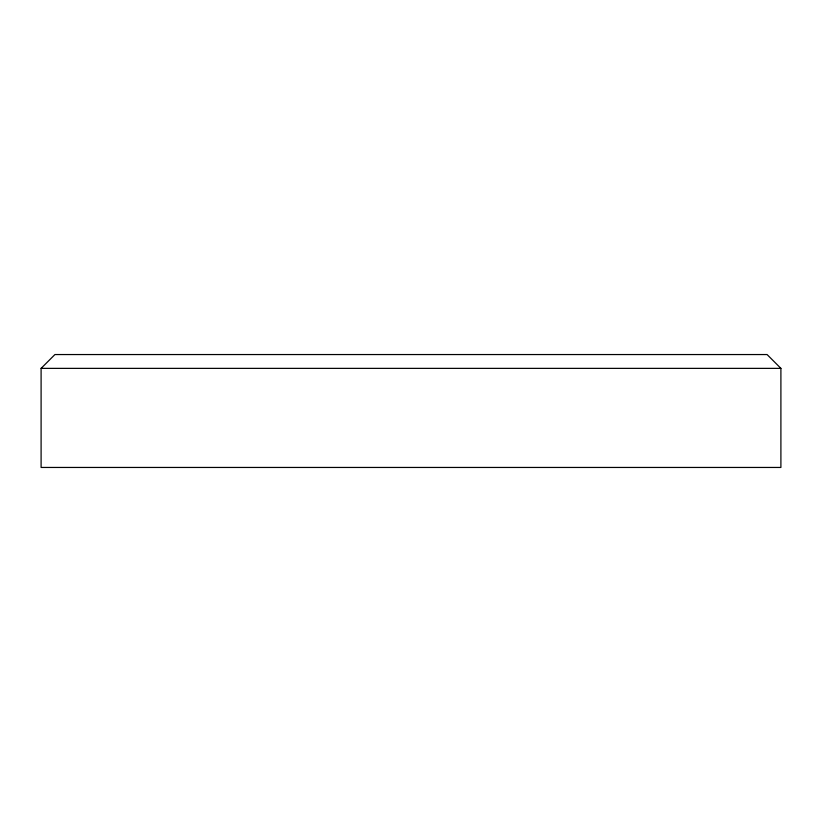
<?xml version="1.0" encoding="UTF-8"?>
<svg xmlns="http://www.w3.org/2000/svg" width="822" height="822" viewBox="0 0 822 822"><rect width="100%" height="100%" fill="white"/><g stroke="black" fill="none" stroke-linecap="round" stroke-linejoin="round"><path stroke-width="1.23" d="M41.1 368.369L54.92 354.549L767.08 354.549L780.9 368.369L780.9 467.451L41.1 467.451L41.1 368.369L780.9 368.369"/></g></svg>
